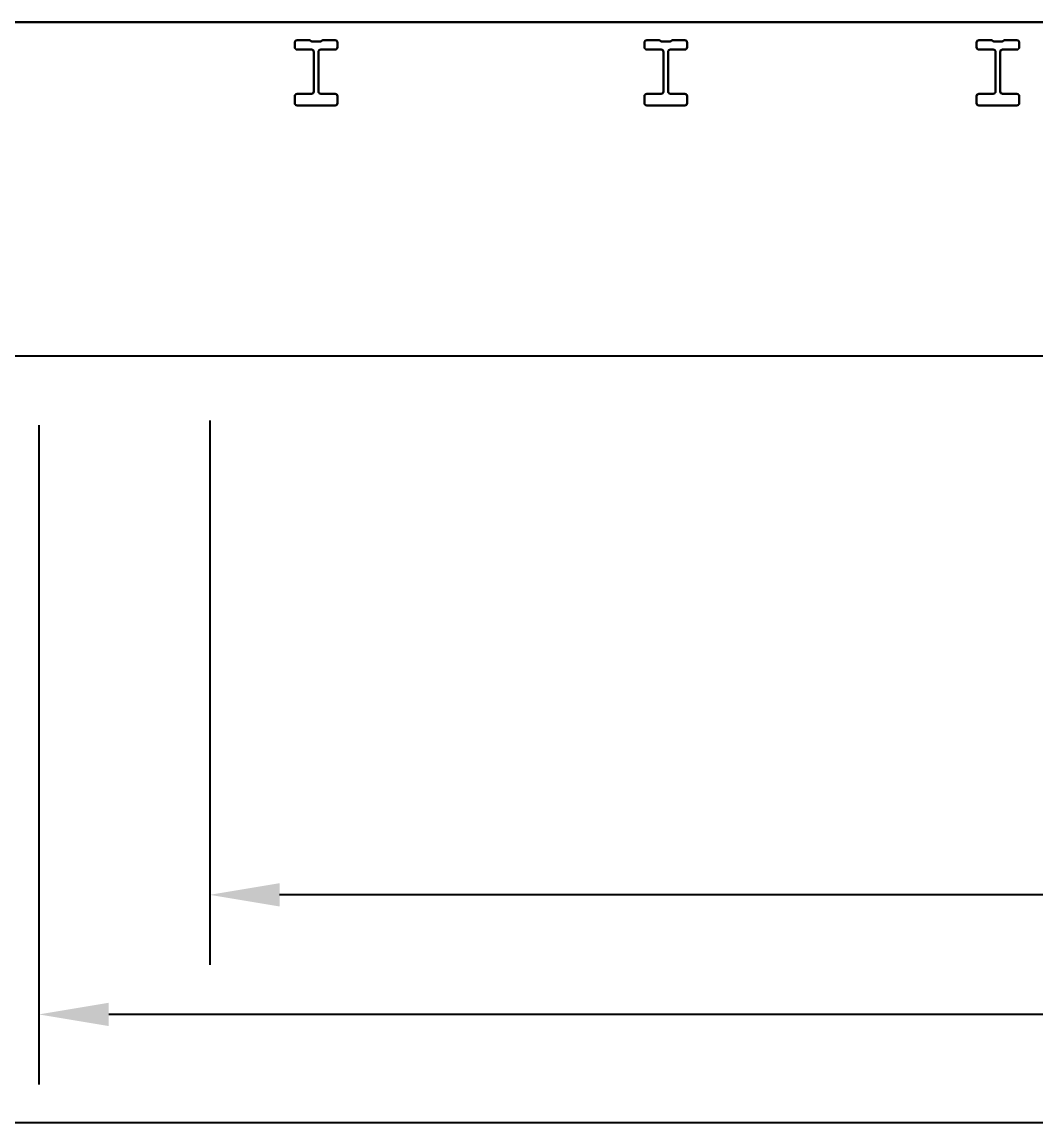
# Model space of a CAD drawing. Extents: x -2783 to 10777, y -3348 to 2247.
# Drawn here: x 6088 to 7393, y -1205 to 212 of the extents above; entities that cross this region are included whole.
import ezdxf

# ---------------------------------------------------------------- set-up
doc = ezdxf.new("R2010")
doc.units = 0
doc.header["$LTSCALE"] = 4
doc.header["$MEASUREMENT"] = 0
doc.layers.get('0').update_dxf_attribs({"linetype": 'CONTINUOUS'})
doc.layers.get('DEFPOINTS').update_dxf_attribs({"linetype": 'CONTINUOUS'})
doc.dimstyles.new('DEFAULT', dxfattribs={"dimtxt": 2.4, "dimasz": 3, "dimexe": 3, "dimexo": 3, "dimgap": 1, "dimtad": 1, "dimdec": 0, "dimzin": 0, "dimdsep": 46, "dimtxsty": 'Standard', "dimsah": 1, "dimcen": 1, "dimclrd": 1, "dimclre": 1, "dimclrt": 6, "dimadec": 0, "dimazin": 0, "dimtfac": 1, "dimtdec": 4, "dimtofl": 0, "dimtmove": 0, "dimatfit": 3, "dimfxl": 0, "dimtolj": 1, "dimtzin": 0, "dimarcsym": 0})

# ---------------------------------------------------------------- blocks, each defined once
blk = doc.blocks.new('*D9')
at = {"linetype": 'ByBlock'}
for p, q in [((6109.8, -306.7), (6109.8, -1154.9)), ((10621.8, -307.8), (10621.8, -1154.9)), ((10531.8, -1064.9), (6199.8, -1064.9))]:
    blk.add_line(p, q, dxfattribs=at)
for points in [[(6199.8, -1049.9), (6199.8, -1079.9), (6109.8, -1064.9)], [(10531.8, -1049.9), (10531.8, -1079.9), (10621.8, -1064.9)]]:
    blk.add_solid(points, dxfattribs=at)
at = {"layer": 'DEFPOINTS', "color": 0, "linetype": 'ByBlock'}
for p in [(6109.8, -216.7, -3670.7), (10621.8, -217.8, -3720.6), (6109.8, -1064.9)]:
    blk.add_point(p, dxfattribs=at)
at = {"linetype": 'ByBlock', "insert": (8365.8, -998.9), "char_height": 72, "attachment_point": 5}
blk.add_mtext('\\A1;4512', dxfattribs=at)
blk = doc.blocks.new('*D8')
at = {"linetype": 'ByBlock'}
for p, q in [((6329.8, -300.8), (6329.8, -1001)), ((10621.8, -307.8), (10621.8, -1001)), ((10531.8, -911), (6419.8, -911))]:
    blk.add_line(p, q, dxfattribs=at)
for points in [[(6419.8, -896), (6419.8, -926), (6329.8, -911)], [(10531.8, -896), (10531.8, -926), (10621.8, -911)]]:
    blk.add_solid(points, dxfattribs=at)
at = {"layer": 'DEFPOINTS', "color": 0, "linetype": 'ByBlock'}
for p in [(6329.8, -210.8, -3720.6), (10621.8, -217.8, -3720.6), (6329.8, -911)]:
    blk.add_point(p, dxfattribs=at)
at = {"linetype": 'ByBlock', "insert": (8475.8, -845), "char_height": 72, "attachment_point": 5}
blk.add_mtext('\\A1;4292', dxfattribs=at)

msp = doc.modelspace()

# ---------------------------------------------------------------- linework, layer by layer
for p, q in [((10711.8, 212.2, 6675), (-2518.2, 212.2, 6675)), ((4621.8, 212.2, 1212.5), (8621.8, 212.2, 1212.5)), ((4621.8, 212.2, 22.5), (8621.8, 212.2, 22.5)), ((6439.3, 179.7, 1212.5), (6439.3, 185.7, 1212.5)), ((6439.3, 179.7, 22.5), (6439.3, 185.7, 22.5)), ((6442.3, 188.7, 1212.5), (6458.3, 188.7, 1212.5)), ((6442.3, 188.7, 22.5), (6458.3, 188.7, 22.5)), ((6458.3, 188.7, 1212.5), (6461.3, 187.2, 1212.5)), ((6458.3, 188.7, 22.5), (6461.3, 187.2, 22.5)), ((6461.3, 187.2, 1212.5), (6472.3, 187.2, 1212.5)), ((6461.3, 187.2, 22.5), (6472.3, 187.2, 22.5)), ((6472.3, 187.2, 1212.5), (6475.3, 188.7, 1212.5)), ((6472.3, 187.2, 22.5), (6475.3, 188.7, 22.5)), ((6475.3, 188.7, 1212.5), (6491.3, 188.7, 1212.5)), ((6475.3, 188.7, 22.5), (6491.3, 188.7, 22.5)), ((6494.3, 185.7, 1212.5), (6494.3, 179.7, 1212.5)), ((6494.3, 185.7, 22.5), (6494.3, 179.7, 22.5)), ((6889.3, 179.7, 22.5), (6889.3, 185.7, 22.5)), ((6889.3, 185.7, 17.5), (6889.3, 185.7, 22.5)), ((6889.3, 179.7, 1212.5), (6889.3, 185.7, 1212.5)), ((6889.3, 185.7, 1207.5), (6889.3, 185.7, 1212.5)), ((6892.3, 188.7, 22.5), (6908.3, 188.7, 22.5)), ((6892.3, 188.7, 17.5), (6892.3, 188.7, 22.5)), ((6892.3, 188.7, 1212.5), (6908.3, 188.7, 1212.5)), ((6892.3, 188.7, 1207.5), (6892.3, 188.7, 1212.5)), ((6908.3, 188.7, 22.5), (6911.3, 187.2, 22.5)), ((6908.3, 188.7, 1212.5), (6911.3, 187.2, 1212.5)), ((6911.3, 187.2, 22.5), (6922.3, 187.2, 22.5)), ((6911.3, 187.2, 1212.5), (6922.3, 187.2, 1212.5)), ((6922.3, 187.2, 22.5), (6925.3, 188.7, 22.5)), ((6922.3, 187.2, 1212.5), (6925.3, 188.7, 1212.5)), ((6925.3, 188.7, 22.5), (6941.3, 188.7, 22.5)), ((6925.3, 188.7, 1212.5), (6941.3, 188.7, 1212.5)), ((6941.3, 188.7, 17.5), (6941.3, 188.7, 22.5)), ((6941.3, 188.7, 1207.5), (6941.3, 188.7, 1212.5)), ((6944.3, 185.7, 22.5), (6944.3, 179.7, 22.5)), ((6944.3, 185.7, 17.5), (6944.3, 185.7, 22.5)), ((6944.3, 185.7, 1212.5), (6944.3, 179.7, 1212.5)), ((6944.3, 185.7, 1207.5), (6944.3, 185.7, 1212.5)), ((7316.8, 179.7, 22.5), (7316.8, 185.7, 22.5)), ((7316.8, 185.7, 17.5), (7316.8, 185.7, 22.5)), ((7316.8, 179.7, 1212.5), (7316.8, 185.7, 1212.5)), ((7319.8, 188.7, 22.5), (7335.8, 188.7, 22.5)), ((7319.8, 188.7, 17.5), (7319.8, 188.7, 22.5)), ((7319.8, 188.7, 1212.5), (7335.8, 188.7, 1212.5)), ((7335.8, 188.7, 22.5), (7338.8, 187.2, 22.5)), ((7335.8, 188.7, 1212.5), (7338.8, 187.2, 1212.5)), ((7338.8, 187.2, 22.5), (7349.8, 187.2, 22.5)), ((7338.8, 187.2, 1212.5), (7349.8, 187.2, 1212.5)), ((7349.8, 187.2, 22.5), (7352.8, 188.7, 22.5)), ((7349.8, 187.2, 1212.5), (7352.8, 188.7, 1212.5)), ((7352.8, 188.7, 22.5), (7368.8, 188.7, 22.5)), ((7352.8, 188.7, 1212.5), (7368.8, 188.7, 1212.5)), ((7368.8, 188.7, 17.5), (7368.8, 188.7, 22.5)), ((7371.8, 185.7, 22.5), (7371.8, 179.7, 22.5)), ((7371.8, 185.7, 17.5), (7371.8, 185.7, 22.5)), ((7371.8, 185.7, 1212.5), (7371.8, 179.7, 1212.5)), ((6460.8, 176.7, 1212.5), (6442.3, 176.7, 1212.5)), ((6460.8, 176.7, 22.5), (6442.3, 176.7, 22.5)), ((6463.8, 122.8, 1212.5), (6463.8, 173.7, 1212.5)), ((6463.8, 122.8, 22.5), (6463.8, 173.7, 22.5)), ((6469.8, 173.7, 1212.5), (6469.8, 122.8, 1212.5)), ((6469.8, 173.7, 22.5), (6469.8, 122.8, 22.5)), ((6491.3, 176.7, 1212.5), (6472.8, 176.7, 1212.5)), ((6491.3, 176.7, 22.5), (6472.8, 176.7, 22.5)), ((6889.3, 179.7, 17.5), (6889.3, 179.7, 22.5)), ((6889.3, 179.7, 1207.5), (6889.3, 179.7, 1212.5)), ((6910.8, 176.7, 22.5), (6892.3, 176.7, 22.5)), ((6892.3, 176.7, 17.5), (6892.3, 176.7, 22.5)), ((6910.8, 176.7, 1212.5), (6892.3, 176.7, 1212.5)), ((6892.3, 176.7, 1207.5), (6892.3, 176.7, 1212.5)), ((6910.8, 176.7, 17.5), (6910.8, 176.7, 22.5)), ((6910.8, 176.7, 1207.5), (6910.8, 176.7, 1212.5)), ((6913.8, 122.8, 22.5), (6913.8, 173.7, 22.5)), ((6913.8, 173.7, 17.5), (6913.8, 173.7, 22.5)), ((6913.8, 122.8, 1212.5), (6913.8, 173.7, 1212.5)), ((6913.8, 173.7, 1207.5), (6913.8, 173.7, 1212.5)), ((6919.8, 173.7, 22.5), (6919.8, 122.8, 22.5)), ((6919.8, 173.7, 17.5), (6919.8, 173.7, 22.5)), ((6919.8, 173.7, 1212.5), (6919.8, 122.8, 1212.5)), ((6919.8, 173.7, 1207.5), (6919.8, 173.7, 1212.5)), ((6941.3, 176.7, 22.5), (6922.8, 176.7, 22.5)), ((6922.8, 176.7, 17.5), (6922.8, 176.7, 22.5)), ((6941.3, 176.7, 1212.5), (6922.8, 176.7, 1212.5)), ((6922.8, 176.7, 1207.5), (6922.8, 176.7, 1212.5)), ((6941.3, 176.7, 17.5), (6941.3, 176.7, 22.5)), ((6941.3, 176.7, 1207.5), (6941.3, 176.7, 1212.5)), ((6944.3, 179.7, 17.5), (6944.3, 179.7, 22.5)), ((6944.3, 179.7, 1207.5), (6944.3, 179.7, 1212.5)), ((7316.8, 179.7, 17.5), (7316.8, 179.7, 22.5)), ((7338.3, 176.7, 22.5), (7319.8, 176.7, 22.5)), ((7319.8, 176.7, 17.5), (7319.8, 176.7, 22.5)), ((7338.3, 176.7, 1212.5), (7319.8, 176.7, 1212.5)), ((7338.3, 176.7, 17.5), (7338.3, 176.7, 22.5)), ((7341.3, 122.8, 22.5), (7341.3, 173.7, 22.5)), ((7341.3, 173.7, 17.5), (7341.3, 173.7, 22.5)), ((7341.3, 122.8, 1212.5), (7341.3, 173.7, 1212.5)), ((7347.3, 173.7, 22.5), (7347.3, 122.8, 22.5)), ((7347.3, 173.7, 17.5), (7347.3, 173.7, 22.5)), ((7347.3, 173.7, 1212.5), (7347.3, 122.8, 1212.5)), ((7368.8, 176.7, 22.5), (7350.3, 176.7, 22.5)), ((7350.3, 176.7, 17.5), (7350.3, 176.7, 22.5)), ((7368.8, 176.7, 1212.5), (7350.3, 176.7, 1212.5)), ((7368.8, 176.7, 17.5), (7368.8, 176.7, 22.5)), ((7371.8, 179.7, 17.5), (7371.8, 179.7, 22.5)), ((6439.3, 107.8, 1212.5), (6439.3, 116.8, 1212.5)), ((6439.3, 107.8, 22.5), (6439.3, 116.8, 22.5)), ((6442.3, 119.8, 1212.5), (6460.8, 119.8, 1212.5)), ((6442.3, 119.8, 22.5), (6460.8, 119.8, 22.5)), ((6472.8, 119.8, 1212.5), (6491.3, 119.8, 1212.5)), ((6472.8, 119.8, 22.5), (6491.3, 119.8, 22.5)), ((6494.3, 116.8, 1212.5), (6494.3, 107.8, 1212.5)), ((6494.3, 116.8, 22.5), (6494.3, 107.8, 22.5)), ((6889.3, 107.8, 22.5), (6889.3, 116.8, 22.5)), ((6889.3, 116.8, 17.5), (6889.3, 116.8, 22.5)), ((6889.3, 107.8, 1212.5), (6889.3, 116.8, 1212.5)), ((6889.3, 116.8, 1207.5), (6889.3, 116.8, 1212.5)), ((6892.3, 119.8, 22.5), (6910.8, 119.8, 22.5)), ((6892.3, 119.8, 17.5), (6892.3, 119.8, 22.5)), ((6892.3, 119.8, 1212.5), (6910.8, 119.8, 1212.5)), ((6892.3, 119.8, 1207.5), (6892.3, 119.8, 1212.5)), ((6910.8, 119.8, 17.5), (6910.8, 119.8, 22.5)), ((6910.8, 119.8, 1207.5), (6910.8, 119.8, 1212.5)), ((6913.8, 122.8, 17.5), (6913.8, 122.8, 22.5)), ((6913.8, 122.8, 1207.5), (6913.8, 122.8, 1212.5)), ((6919.8, 122.8, 17.5), (6919.8, 122.8, 22.5)), ((6919.8, 122.8, 1207.5), (6919.8, 122.8, 1212.5)), ((6922.8, 119.8, 22.5), (6941.3, 119.8, 22.5)), ((6922.8, 119.8, 17.5), (6922.8, 119.8, 22.5)), ((6922.8, 119.8, 1212.5), (6941.3, 119.8, 1212.5)), ((6922.8, 119.8, 1207.5), (6922.8, 119.8, 1212.5)), ((6941.3, 119.8, 17.5), (6941.3, 119.8, 22.5)), ((6941.3, 119.8, 1207.5), (6941.3, 119.8, 1212.5)), ((6944.3, 116.8, 22.5), (6944.3, 107.8, 22.5)), ((6944.3, 116.8, 17.5), (6944.3, 116.8, 22.5)), ((6944.3, 116.8, 1212.5), (6944.3, 107.8, 1212.5)), ((6944.3, 116.8, 1207.5), (6944.3, 116.8, 1212.5)), ((7316.8, 107.8, 22.5), (7316.8, 116.8, 22.5)), ((7316.8, 116.8, 17.5), (7316.8, 116.8, 22.5)), ((7316.8, 107.8, 1212.5), (7316.8, 116.8, 1212.5)), ((7319.8, 119.8, 22.5), (7338.3, 119.8, 22.5)), ((7319.8, 119.8, 17.5), (7319.8, 119.8, 22.5)), ((7319.8, 119.8, 1212.5), (7338.3, 119.8, 1212.5)), ((7338.3, 119.8, 17.5), (7338.3, 119.8, 22.5)), ((7341.3, 122.8, 17.5), (7341.3, 122.8, 22.5)), ((7347.3, 122.8, 17.5), (7347.3, 122.8, 22.5)), ((7350.3, 119.8, 22.5), (7368.8, 119.8, 22.5)), ((7350.3, 119.8, 17.5), (7350.3, 119.8, 22.5)), ((7350.3, 119.8, 1212.5), (7368.8, 119.8, 1212.5)), ((7368.8, 119.8, 17.5), (7368.8, 119.8, 22.5)), ((7371.8, 116.8, 22.5), (7371.8, 107.8, 22.5)), ((7371.8, 116.8, 17.5), (7371.8, 116.8, 22.5)), ((7371.8, 116.8, 1212.5), (7371.8, 107.8, 1212.5)), ((6466.8, 104.7, 1212.5), (6442.2, 104.8, 1212.5)), ((6466.8, 104.7, 22.5), (6442.2, 104.8, 22.5)), ((6491.3, 104.8, 1212.5), (6466.8, 104.7, 1212.5)), ((6491.3, 104.8, 22.5), (6466.8, 104.7, 22.5)), ((6889.3, 107.8, 17.5), (6889.3, 107.8, 22.5)), ((6889.3, 107.8, 1207.5), (6889.3, 107.8, 1212.5)), ((6916.8, 104.7, 22.5), (6892.2, 104.8, 22.5)), ((6892.2, 104.8, 17.5), (6892.2, 104.8, 22.5)), ((6916.8, 104.7, 1212.5), (6892.2, 104.8, 1212.5)), ((6892.2, 104.8, 1207.5), (6892.2, 104.8, 1212.5)), ((6941.3, 104.8, 22.5), (6916.8, 104.7, 22.5)), ((6941.3, 104.8, 1212.5), (6916.8, 104.7, 1212.5)), ((6941.3, 104.8, 17.5), (6941.3, 104.8, 22.5)), ((6941.3, 104.8, 1207.5), (6941.3, 104.8, 1212.5)), ((6944.3, 107.8, 17.5), (6944.3, 107.8, 22.5)), ((6944.3, 107.8, 1207.5), (6944.3, 107.8, 1212.5)), ((7316.8, 107.8, 17.5), (7316.8, 107.8, 22.5)), ((7344.3, 104.7, 22.5), (7319.7, 104.8, 22.5)), ((7319.7, 104.8, 17.5), (7319.7, 104.8, 22.5)), ((7344.3, 104.7, 1212.5), (7319.7, 104.8, 1212.5)), ((7368.8, 104.8, 22.5), (7344.3, 104.7, 22.5)), ((7368.8, 104.8, 1212.5), (7344.3, 104.7, 1212.5)), ((8621.8, -217.8, 1212.5), (4621.8, -217.8, 1212.5)), ((8621.8, -217.8, 22.5), (4621.8, -217.8, 22.5))]:
    msp.add_line(p, q)
at = {"extrusion": (0, 1, -6.12303e-17)}
for p, q in [((4621.8, 212.2, 1207.5), (8621.8, 212.2, 1207.5)), ((4621.8, 212.2, 1212.5), (8621.8, 212.2, 1212.5)), ((4621.8, 212.2, 17.5), (8621.8, 212.2, 17.5)), ((4621.8, 212.2, 22.5), (8621.8, 212.2, 22.5)), ((6910.8, 176.7, 22.5), (6892.3, 176.7, 22.5)), ((6892.3, 176.7, 17.5), (6892.3, 176.7, 22.5)), ((6892.3, 176.7, 17.5), (6910.8, 176.7, 17.5)), ((6910.8, 176.7, 1212.5), (6892.3, 176.7, 1212.5)), ((6892.3, 176.7, 1207.5), (6892.3, 176.7, 1212.5)), ((6892.3, 176.7, 1207.5), (6910.8, 176.7, 1207.5)), ((6910.8, 176.7, 17.5), (6910.8, 176.7, 22.5)), ((6910.8, 176.7, 1207.5), (6910.8, 176.7, 1212.5)), ((6941.3, 176.7, 22.5), (6922.8, 176.7, 22.5)), ((6922.8, 176.7, 17.5), (6922.8, 176.7, 22.5)), ((6922.8, 176.7, 17.5), (6941.3, 176.7, 17.5)), ((6941.3, 176.7, 1212.5), (6922.8, 176.7, 1212.5)), ((6922.8, 176.7, 1207.5), (6922.8, 176.7, 1212.5)), ((6922.8, 176.7, 1207.5), (6941.3, 176.7, 1207.5)), ((6941.3, 176.7, 17.5), (6941.3, 176.7, 22.5)), ((6941.3, 176.7, 1207.5), (6941.3, 176.7, 1212.5)), ((7338.3, 176.7, 22.5), (7319.8, 176.7, 22.5)), ((7319.8, 176.7, 17.5), (7319.8, 176.7, 22.5)), ((7319.8, 176.7, 17.5), (7338.3, 176.7, 17.5)), ((7338.3, 176.7, 17.5), (7338.3, 176.7, 22.5)), ((7368.8, 176.7, 22.5), (7350.3, 176.7, 22.5)), ((7350.3, 176.7, 17.5), (7350.3, 176.7, 22.5)), ((7350.3, 176.7, 17.5), (7368.8, 176.7, 17.5)), ((7368.8, 176.7, 17.5), (7368.8, 176.7, 22.5))]:
    msp.add_line(p, q, dxfattribs=at)
at = {"extrusion": (0, -6.12303e-17, -1)}
for p, q in [((4621.8, 212.2, 1207.5), (8621.8, 212.2, 1207.5)), ((4621.8, 212.2, 17.5), (8621.8, 212.2, 17.5)), ((6439.3, 185.7, 1207.5), (6439.3, 179.7, 1207.5)), ((6439.3, 185.7, 17.5), (6439.3, 179.7, 17.5)), ((6458.3, 188.7, 1207.5), (6442.3, 188.7, 1207.5)), ((6458.3, 188.7, 17.5), (6442.3, 188.7, 17.5)), ((6461.3, 187.2, 1207.5), (6458.3, 188.7, 1207.5)), ((6461.3, 187.2, 17.5), (6458.3, 188.7, 17.5)), ((6472.3, 187.2, 1207.5), (6461.3, 187.2, 1207.5)), ((6472.3, 187.2, 17.5), (6461.3, 187.2, 17.5)), ((6475.3, 188.7, 1207.5), (6472.3, 187.2, 1207.5)), ((6475.3, 188.7, 17.5), (6472.3, 187.2, 17.5)), ((6491.3, 188.7, 1207.5), (6475.3, 188.7, 1207.5)), ((6491.3, 188.7, 17.5), (6475.3, 188.7, 17.5)), ((6494.3, 179.7, 1207.5), (6494.3, 185.7, 1207.5)), ((6494.3, 179.7, 17.5), (6494.3, 185.7, 17.5)), ((6889.3, 185.7, 17.5), (6889.3, 179.7, 17.5)), ((6889.3, 185.7, 1207.5), (6889.3, 179.7, 1207.5)), ((6908.3, 188.7, 17.5), (6892.3, 188.7, 17.5)), ((6908.3, 188.7, 1207.5), (6892.3, 188.7, 1207.5)), ((6911.3, 187.2, 17.5), (6908.3, 188.7, 17.5)), ((6911.3, 187.2, 1207.5), (6908.3, 188.7, 1207.5)), ((6922.3, 187.2, 17.5), (6911.3, 187.2, 17.5)), ((6922.3, 187.2, 1207.5), (6911.3, 187.2, 1207.5)), ((6925.3, 188.7, 17.5), (6922.3, 187.2, 17.5)), ((6925.3, 188.7, 1207.5), (6922.3, 187.2, 1207.5)), ((6941.3, 188.7, 17.5), (6925.3, 188.7, 17.5)), ((6941.3, 188.7, 1207.5), (6925.3, 188.7, 1207.5)), ((6944.3, 179.7, 17.5), (6944.3, 185.7, 17.5)), ((6944.3, 179.7, 1207.5), (6944.3, 185.7, 1207.5)), ((7316.8, 185.7, 17.5), (7316.8, 179.7, 17.5)), ((7316.8, 185.7, 1207.5), (7316.8, 179.7, 1207.5)), ((7335.8, 188.7, 17.5), (7319.8, 188.7, 17.5)), ((7335.8, 188.7, 1207.5), (7319.8, 188.7, 1207.5)), ((7338.8, 187.2, 17.5), (7335.8, 188.7, 17.5)), ((7338.8, 187.2, 1207.5), (7335.8, 188.7, 1207.5)), ((7349.8, 187.2, 17.5), (7338.8, 187.2, 17.5)), ((7349.8, 187.2, 1207.5), (7338.8, 187.2, 1207.5)), ((7352.8, 188.7, 17.5), (7349.8, 187.2, 17.5)), ((7352.8, 188.7, 1207.5), (7349.8, 187.2, 1207.5)), ((7368.8, 188.7, 17.5), (7352.8, 188.7, 17.5)), ((7368.8, 188.7, 1207.5), (7352.8, 188.7, 1207.5)), ((7371.8, 179.7, 17.5), (7371.8, 185.7, 17.5)), ((7371.8, 179.7, 1207.5), (7371.8, 185.7, 1207.5)), ((6442.3, 176.7, 1207.5), (6460.8, 176.7, 1207.5)), ((6442.3, 176.7, 17.5), (6460.8, 176.7, 17.5)), ((6463.8, 173.7, 1207.5), (6463.8, 122.8, 1207.5)), ((6463.8, 173.7, 17.5), (6463.8, 122.8, 17.5)), ((6469.8, 122.8, 1207.5), (6469.8, 173.7, 1207.5)), ((6469.8, 122.8, 17.5), (6469.8, 173.7, 17.5)), ((6472.8, 176.7, 1207.5), (6491.3, 176.7, 1207.5)), ((6472.8, 176.7, 17.5), (6491.3, 176.7, 17.5)), ((6892.3, 176.7, 17.5), (6910.8, 176.7, 17.5)), ((6892.3, 176.7, 1207.5), (6910.8, 176.7, 1207.5)), ((6913.8, 173.7, 17.5), (6913.8, 122.8, 17.5)), ((6913.8, 173.7, 1207.5), (6913.8, 122.8, 1207.5)), ((6919.8, 122.8, 17.5), (6919.8, 173.7, 17.5)), ((6919.8, 122.8, 1207.5), (6919.8, 173.7, 1207.5)), ((6922.8, 176.7, 17.5), (6941.3, 176.7, 17.5)), ((6922.8, 176.7, 1207.5), (6941.3, 176.7, 1207.5)), ((7319.8, 176.7, 17.5), (7338.3, 176.7, 17.5)), ((7319.8, 176.7, 1207.5), (7338.3, 176.7, 1207.5)), ((7341.3, 173.7, 17.5), (7341.3, 122.8, 17.5)), ((7341.3, 173.7, 1207.5), (7341.3, 122.8, 1207.5)), ((7347.3, 122.8, 17.5), (7347.3, 173.7, 17.5)), ((7347.3, 122.8, 1207.5), (7347.3, 173.7, 1207.5)), ((7350.3, 176.7, 17.5), (7368.8, 176.7, 17.5)), ((7350.3, 176.7, 1207.5), (7368.8, 176.7, 1207.5)), ((6439.3, 116.8, 1207.5), (6439.3, 107.8, 1207.5)), ((6439.3, 116.8, 17.5), (6439.3, 107.8, 17.5)), ((6460.8, 119.8, 1207.5), (6442.3, 119.8, 1207.5)), ((6460.8, 119.8, 17.5), (6442.3, 119.8, 17.5)), ((6491.3, 119.8, 1207.5), (6472.8, 119.8, 1207.5)), ((6491.3, 119.8, 17.5), (6472.8, 119.8, 17.5)), ((6494.3, 107.8, 1207.5), (6494.3, 116.8, 1207.5)), ((6494.3, 107.8, 17.5), (6494.3, 116.8, 17.5)), ((6889.3, 116.8, 17.5), (6889.3, 107.8, 17.5)), ((6889.3, 116.8, 1207.5), (6889.3, 107.8, 1207.5)), ((6910.8, 119.8, 17.5), (6892.3, 119.8, 17.5)), ((6910.8, 119.8, 1207.5), (6892.3, 119.8, 1207.5)), ((6941.3, 119.8, 17.5), (6922.8, 119.8, 17.5)), ((6941.3, 119.8, 1207.5), (6922.8, 119.8, 1207.5)), ((6944.3, 107.8, 17.5), (6944.3, 116.8, 17.5)), ((6944.3, 107.8, 1207.5), (6944.3, 116.8, 1207.5)), ((7316.8, 116.8, 17.5), (7316.8, 107.8, 17.5)), ((7316.8, 116.8, 1207.5), (7316.8, 107.8, 1207.5)), ((7338.3, 119.8, 17.5), (7319.8, 119.8, 17.5)), ((7338.3, 119.8, 1207.5), (7319.8, 119.8, 1207.5)), ((7368.8, 119.8, 17.5), (7350.3, 119.8, 17.5)), ((7368.8, 119.8, 1207.5), (7350.3, 119.8, 1207.5)), ((7371.8, 107.8, 17.5), (7371.8, 116.8, 17.5)), ((7371.8, 107.8, 1207.5), (7371.8, 116.8, 1207.5)), ((6442.2, 104.8, 1207.5), (6466.8, 104.7, 1207.5)), ((6442.2, 104.8, 17.5), (6466.8, 104.7, 17.5)), ((6466.8, 104.7, 1207.5), (6491.3, 104.8, 1207.5)), ((6466.8, 104.7, 17.5), (6491.3, 104.8, 17.5)), ((6892.2, 104.8, 17.5), (6916.8, 104.7, 17.5)), ((6892.2, 104.8, 1207.5), (6916.8, 104.7, 1207.5)), ((6916.8, 104.7, 17.5), (6941.3, 104.8, 17.5)), ((6916.8, 104.7, 1207.5), (6941.3, 104.8, 1207.5)), ((7319.7, 104.8, 17.5), (7344.3, 104.7, 17.5)), ((7319.7, 104.8, 1207.5), (7344.3, 104.7, 1207.5)), ((7344.3, 104.7, 17.5), (7368.8, 104.8, 17.5)), ((7344.3, 104.7, 1207.5), (7368.8, 104.8, 1207.5)), ((8621.8, -217.8, 1207.5), (4621.8, -217.8, 1207.5)), ((8621.8, -217.8, 17.5), (4621.8, -217.8, 17.5))]:
    msp.add_line(p, q, dxfattribs=at)
at = {"extrusion": (1, 0, 0)}
for p, q in [((6889.3, 179.7, 22.5), (6889.3, 185.7, 22.5)), ((6889.3, 185.7, 17.5), (6889.3, 185.7, 22.5)), ((6889.3, 185.7, 17.5), (6889.3, 179.7, 17.5)), ((6889.3, 179.7, 1212.5), (6889.3, 185.7, 1212.5)), ((6889.3, 185.7, 1207.5), (6889.3, 185.7, 1212.5)), ((6889.3, 185.7, 1207.5), (6889.3, 179.7, 1207.5)), ((7316.8, 179.7, 22.5), (7316.8, 185.7, 22.5)), ((7316.8, 185.7, 17.5), (7316.8, 185.7, 22.5)), ((7316.8, 185.7, 17.5), (7316.8, 179.7, 17.5)), ((6889.3, 179.7, 17.5), (6889.3, 179.7, 22.5)), ((6889.3, 179.7, 1207.5), (6889.3, 179.7, 1212.5)), ((6913.8, 122.8, 22.5), (6913.8, 173.7, 22.5)), ((6913.8, 173.7, 17.5), (6913.8, 173.7, 22.5)), ((6913.8, 173.7, 17.5), (6913.8, 122.8, 17.5)), ((6913.8, 122.8, 1212.5), (6913.8, 173.7, 1212.5)), ((6913.8, 173.7, 1207.5), (6913.8, 173.7, 1212.5)), ((6913.8, 173.7, 1207.5), (6913.8, 122.8, 1207.5)), ((7316.8, 179.7, 17.5), (7316.8, 179.7, 22.5)), ((7341.3, 122.8, 22.5), (7341.3, 173.7, 22.5)), ((7341.3, 173.7, 17.5), (7341.3, 173.7, 22.5)), ((7341.3, 173.7, 17.5), (7341.3, 122.8, 17.5)), ((6889.3, 107.8, 22.5), (6889.3, 116.8, 22.5)), ((6889.3, 116.8, 17.5), (6889.3, 116.8, 22.5)), ((6889.3, 116.8, 17.5), (6889.3, 107.8, 17.5)), ((6889.3, 107.8, 1212.5), (6889.3, 116.8, 1212.5)), ((6889.3, 116.8, 1207.5), (6889.3, 116.8, 1212.5)), ((6889.3, 116.8, 1207.5), (6889.3, 107.8, 1207.5)), ((6913.8, 122.8, 17.5), (6913.8, 122.8, 22.5)), ((6913.8, 122.8, 1207.5), (6913.8, 122.8, 1212.5)), ((7316.8, 107.8, 22.5), (7316.8, 116.8, 22.5)), ((7316.8, 116.8, 17.5), (7316.8, 116.8, 22.5)), ((7316.8, 116.8, 17.5), (7316.8, 107.8, 17.5)), ((7341.3, 122.8, 17.5), (7341.3, 122.8, 22.5)), ((6889.3, 107.8, 17.5), (6889.3, 107.8, 22.5)), ((6889.3, 107.8, 1207.5), (6889.3, 107.8, 1212.5)), ((7316.8, 107.8, 17.5), (7316.8, 107.8, 22.5))]:
    msp.add_line(p, q, dxfattribs=at)
at = {"extrusion": (0, -1, 6.12303e-17)}
for p, q in [((6892.3, 188.7, 22.5), (6908.3, 188.7, 22.5)), ((6892.3, 188.7, 17.5), (6892.3, 188.7, 22.5)), ((6908.3, 188.7, 17.5), (6892.3, 188.7, 17.5)), ((6892.3, 188.7, 1212.5), (6908.3, 188.7, 1212.5)), ((6892.3, 188.7, 1207.5), (6892.3, 188.7, 1212.5)), ((6908.3, 188.7, 1207.5), (6892.3, 188.7, 1207.5)), ((6908.3, 188.7, 17.5), (6908.3, 188.7, 22.5)), ((6908.3, 188.7, 1207.5), (6908.3, 188.7, 1212.5)), ((6911.3, 187.2, 22.5), (6922.3, 187.2, 22.5)), ((6911.3, 187.2, 17.5), (6911.3, 187.2, 22.5)), ((6922.3, 187.2, 17.5), (6911.3, 187.2, 17.5)), ((6911.3, 187.2, 1212.5), (6922.3, 187.2, 1212.5)), ((6911.3, 187.2, 1207.5), (6911.3, 187.2, 1212.5)), ((6922.3, 187.2, 1207.5), (6911.3, 187.2, 1207.5)), ((6922.3, 187.2, 17.5), (6922.3, 187.2, 22.5)), ((6922.3, 187.2, 1207.5), (6922.3, 187.2, 1212.5)), ((6925.3, 188.7, 22.5), (6941.3, 188.7, 22.5)), ((6925.3, 188.7, 17.5), (6925.3, 188.7, 22.5)), ((6941.3, 188.7, 17.5), (6925.3, 188.7, 17.5)), ((6925.3, 188.7, 1212.5), (6941.3, 188.7, 1212.5)), ((6925.3, 188.7, 1207.5), (6925.3, 188.7, 1212.5)), ((6941.3, 188.7, 1207.5), (6925.3, 188.7, 1207.5)), ((6941.3, 188.7, 17.5), (6941.3, 188.7, 22.5)), ((6941.3, 188.7, 1207.5), (6941.3, 188.7, 1212.5)), ((7319.8, 188.7, 22.5), (7335.8, 188.7, 22.5)), ((7319.8, 188.7, 17.5), (7319.8, 188.7, 22.5)), ((7335.8, 188.7, 17.5), (7319.8, 188.7, 17.5)), ((7335.8, 188.7, 17.5), (7335.8, 188.7, 22.5)), ((7338.8, 187.2, 22.5), (7349.8, 187.2, 22.5)), ((7338.8, 187.2, 17.5), (7338.8, 187.2, 22.5)), ((7349.8, 187.2, 17.5), (7338.8, 187.2, 17.5)), ((7349.8, 187.2, 17.5), (7349.8, 187.2, 22.5)), ((7352.8, 188.7, 22.5), (7368.8, 188.7, 22.5)), ((7352.8, 188.7, 17.5), (7352.8, 188.7, 22.5)), ((7368.8, 188.7, 17.5), (7352.8, 188.7, 17.5)), ((7368.8, 188.7, 17.5), (7368.8, 188.7, 22.5)), ((6892.3, 119.8, 22.5), (6910.8, 119.8, 22.5)), ((6892.3, 119.8, 17.5), (6892.3, 119.8, 22.5)), ((6910.8, 119.8, 17.5), (6892.3, 119.8, 17.5)), ((6892.3, 119.8, 1212.5), (6910.8, 119.8, 1212.5)), ((6892.3, 119.8, 1207.5), (6892.3, 119.8, 1212.5)), ((6910.8, 119.8, 1207.5), (6892.3, 119.8, 1207.5)), ((6910.8, 119.8, 17.5), (6910.8, 119.8, 22.5)), ((6910.8, 119.8, 1207.5), (6910.8, 119.8, 1212.5)), ((6922.8, 119.8, 22.5), (6941.3, 119.8, 22.5)), ((6922.8, 119.8, 17.5), (6922.8, 119.8, 22.5)), ((6941.3, 119.8, 17.5), (6922.8, 119.8, 17.5)), ((6922.8, 119.8, 1212.5), (6941.3, 119.8, 1212.5)), ((6922.8, 119.8, 1207.5), (6922.8, 119.8, 1212.5)), ((6941.3, 119.8, 1207.5), (6922.8, 119.8, 1207.5)), ((6941.3, 119.8, 17.5), (6941.3, 119.8, 22.5)), ((6941.3, 119.8, 1207.5), (6941.3, 119.8, 1212.5)), ((7319.8, 119.8, 22.5), (7338.3, 119.8, 22.5)), ((7319.8, 119.8, 17.5), (7319.8, 119.8, 22.5)), ((7338.3, 119.8, 17.5), (7319.8, 119.8, 17.5)), ((7338.3, 119.8, 17.5), (7338.3, 119.8, 22.5)), ((7350.3, 119.8, 22.5), (7368.8, 119.8, 22.5)), ((7350.3, 119.8, 17.5), (7350.3, 119.8, 22.5)), ((7368.8, 119.8, 17.5), (7350.3, 119.8, 17.5)), ((7368.8, 119.8, 17.5), (7368.8, 119.8, 22.5)), ((8621.8, -217.8, 1207.5), (4621.8, -217.8, 1207.5)), ((8621.8, -217.8, 1212.5), (4621.8, -217.8, 1212.5)), ((8621.8, -217.8, 17.5), (4621.8, -217.8, 17.5)), ((8621.8, -217.8, 22.5), (4621.8, -217.8, 22.5))]:
    msp.add_line(p, q, dxfattribs=at)
at = {"extrusion": (-0.447214, -0.894427, 5.47661e-17)}
for p, q in [((6908.3, 188.7, 22.5), (6911.3, 187.2, 22.5)), ((6908.3, 188.7, 17.5), (6908.3, 188.7, 22.5)), ((6911.3, 187.2, 17.5), (6908.3, 188.7, 17.5)), ((6908.3, 188.7, 1212.5), (6911.3, 187.2, 1212.5)), ((6908.3, 188.7, 1207.5), (6908.3, 188.7, 1212.5)), ((6911.3, 187.2, 1207.5), (6908.3, 188.7, 1207.5)), ((6911.3, 187.2, 17.5), (6911.3, 187.2, 22.5)), ((6911.3, 187.2, 1207.5), (6911.3, 187.2, 1212.5)), ((7335.8, 188.7, 22.5), (7338.8, 187.2, 22.5)), ((7335.8, 188.7, 17.5), (7335.8, 188.7, 22.5)), ((7338.8, 187.2, 17.5), (7335.8, 188.7, 17.5)), ((7338.8, 187.2, 17.5), (7338.8, 187.2, 22.5))]:
    msp.add_line(p, q, dxfattribs=at)
at = {"extrusion": (0.447214, -0.894427, 5.47661e-17)}
for p, q in [((6922.3, 187.2, 22.5), (6925.3, 188.7, 22.5)), ((6925.3, 188.7, 17.5), (6922.3, 187.2, 17.5)), ((6922.3, 187.2, 1212.5), (6925.3, 188.7, 1212.5)), ((6925.3, 188.7, 1207.5), (6922.3, 187.2, 1207.5)), ((6922.3, 187.2, 17.5), (6922.3, 187.2, 22.5)), ((6922.3, 187.2, 1207.5), (6922.3, 187.2, 1212.5)), ((6925.3, 188.7, 17.5), (6925.3, 188.7, 22.5)), ((6925.3, 188.7, 1207.5), (6925.3, 188.7, 1212.5)), ((7349.8, 187.2, 22.5), (7352.8, 188.7, 22.5)), ((7352.8, 188.7, 17.5), (7349.8, 187.2, 17.5)), ((7349.8, 187.2, 17.5), (7349.8, 187.2, 22.5)), ((7352.8, 188.7, 17.5), (7352.8, 188.7, 22.5))]:
    msp.add_line(p, q, dxfattribs=at)
at = {"extrusion": (-1, 0, 0)}
for p, q in [((6944.3, 185.7, 22.5), (6944.3, 179.7, 22.5)), ((6944.3, 185.7, 17.5), (6944.3, 185.7, 22.5)), ((6944.3, 179.7, 17.5), (6944.3, 185.7, 17.5)), ((6944.3, 185.7, 1212.5), (6944.3, 179.7, 1212.5)), ((6944.3, 185.7, 1207.5), (6944.3, 185.7, 1212.5)), ((6944.3, 179.7, 1207.5), (6944.3, 185.7, 1207.5)), ((7371.8, 185.7, 22.5), (7371.8, 179.7, 22.5)), ((7371.8, 185.7, 17.5), (7371.8, 185.7, 22.5)), ((7371.8, 179.7, 17.5), (7371.8, 185.7, 17.5)), ((6919.8, 173.7, 22.5), (6919.8, 122.8, 22.5)), ((6919.8, 173.7, 17.5), (6919.8, 173.7, 22.5)), ((6919.8, 122.8, 17.5), (6919.8, 173.7, 17.5)), ((6919.8, 173.7, 1212.5), (6919.8, 122.8, 1212.5)), ((6919.8, 173.7, 1207.5), (6919.8, 173.7, 1212.5)), ((6919.8, 122.8, 1207.5), (6919.8, 173.7, 1207.5)), ((6944.3, 179.7, 17.5), (6944.3, 179.7, 22.5)), ((6944.3, 179.7, 1207.5), (6944.3, 179.7, 1212.5)), ((7347.3, 173.7, 22.5), (7347.3, 122.8, 22.5)), ((7347.3, 173.7, 17.5), (7347.3, 173.7, 22.5)), ((7347.3, 122.8, 17.5), (7347.3, 173.7, 17.5)), ((7371.8, 179.7, 17.5), (7371.8, 179.7, 22.5)), ((6919.8, 122.8, 17.5), (6919.8, 122.8, 22.5)), ((6919.8, 122.8, 1207.5), (6919.8, 122.8, 1212.5)), ((6944.3, 116.8, 22.5), (6944.3, 107.8, 22.5)), ((6944.3, 116.8, 17.5), (6944.3, 116.8, 22.5)), ((6944.3, 107.8, 17.5), (6944.3, 116.8, 17.5)), ((6944.3, 116.8, 1212.5), (6944.3, 107.8, 1212.5)), ((6944.3, 116.8, 1207.5), (6944.3, 116.8, 1212.5)), ((6944.3, 107.8, 1207.5), (6944.3, 116.8, 1207.5)), ((7347.3, 122.8, 17.5), (7347.3, 122.8, 22.5)), ((7371.8, 116.8, 22.5), (7371.8, 107.8, 22.5)), ((7371.8, 116.8, 17.5), (7371.8, 116.8, 22.5)), ((7371.8, 107.8, 17.5), (7371.8, 116.8, 17.5)), ((6944.3, 107.8, 17.5), (6944.3, 107.8, 22.5)), ((6944.3, 107.8, 1207.5), (6944.3, 107.8, 1212.5)), ((7371.8, 107.8, 17.5), (7371.8, 107.8, 22.5))]:
    msp.add_line(p, q, dxfattribs=at)
at = {"extrusion": (0.001749, 0.999998, -6.12302e-17)}
for p, q in [((6916.8, 104.7, 22.5), (6892.2, 104.8, 22.5)), ((6892.2, 104.8, 17.5), (6892.2, 104.8, 22.5)), ((6892.2, 104.8, 17.5), (6916.8, 104.7, 17.5)), ((6916.8, 104.7, 1212.5), (6892.2, 104.8, 1212.5)), ((6892.2, 104.8, 1207.5), (6892.2, 104.8, 1212.5)), ((6892.2, 104.8, 1207.5), (6916.8, 104.7, 1207.5)), ((6916.8, 104.7, 17.5), (6916.8, 104.7, 22.5)), ((6916.8, 104.7, 1207.5), (6916.8, 104.7, 1212.5)), ((7344.3, 104.7, 22.5), (7319.7, 104.8, 22.5)), ((7319.7, 104.8, 17.5), (7319.7, 104.8, 22.5)), ((7319.7, 104.8, 17.5), (7344.3, 104.7, 17.5)), ((7344.3, 104.7, 17.5), (7344.3, 104.7, 22.5))]:
    msp.add_line(p, q, dxfattribs=at)
at = {"extrusion": (-0.001749, 0.999998, -6.12302e-17)}
for p, q in [((6941.3, 104.8, 22.5), (6916.8, 104.7, 22.5)), ((6916.8, 104.7, 17.5), (6941.3, 104.8, 17.5)), ((6941.3, 104.8, 1212.5), (6916.8, 104.7, 1212.5)), ((6916.8, 104.7, 1207.5), (6941.3, 104.8, 1207.5)), ((6916.8, 104.7, 17.5), (6916.8, 104.7, 22.5)), ((6916.8, 104.7, 1207.5), (6916.8, 104.7, 1212.5)), ((6941.3, 104.8, 17.5), (6941.3, 104.8, 22.5)), ((6941.3, 104.8, 1207.5), (6941.3, 104.8, 1212.5)), ((7368.8, 104.8, 22.5), (7344.3, 104.7, 22.5)), ((7344.3, 104.7, 17.5), (7368.8, 104.8, 17.5)), ((7344.3, 104.7, 17.5), (7344.3, 104.7, 22.5)), ((7368.8, 104.8, 17.5), (7368.8, 104.8, 22.5))]:
    msp.add_line(p, q, dxfattribs=at)
at = {"linetype": 'ByBlock'}
msp.add_line((10531.8, -1204.6, 4933.1), (5114.8, -1204.6, 4933.1), dxfattribs=at)
at = {"extrusion": (0, -6.12303e-17, -1)}
for centre, start, end in [((-6442.3, 185.7, -1207.5), 0, 90), ((-6442.3, 185.7, -17.5), 0, 90), ((-6491.3, 185.7, -1207.5), 90, 180), ((-6491.3, 185.7, -17.5), 90, 180), ((-6892.3, 185.7, -17.5), 0, 90), ((-6892.3, 185.7, -22.5), 0, 90), ((-6892.3, 185.7, -1207.5), 0, 90), ((-6892.3, 185.7, -1212.5), 0, 90), ((-6941.3, 185.7, -17.5), 90, 180), ((-6941.3, 185.7, -22.5), 90, 180), ((-6941.3, 185.7, -1207.5), 90, 180), ((-6941.3, 185.7, -1212.5), 90, 180), ((-7319.8, 185.7, -17.5), 0, 90), ((-7319.8, 185.7, -22.5), 0, 90), ((-7319.8, 185.7, -1207.5), 0, 90), ((-7368.8, 185.7, -17.5), 90, 180), ((-7368.8, 185.7, -22.5), 90, 180), ((-7368.8, 185.7, -1207.5), 90, 180), ((-6442.3, 179.7, -1207.5), 270, 0), ((-6442.3, 179.7, -17.5), 270, 0), ((-6460.8, 173.7, -1207.5), 90, 180), ((-6460.8, 173.7, -17.5), 90, 180), ((-6472.8, 173.7, -1207.5), 0, 90), ((-6472.8, 173.7, -17.5), 0, 90), ((-6491.3, 179.7, -1207.5), 180, 270), ((-6491.3, 179.7, -17.5), 180, 270), ((-6892.3, 179.7, -17.5), 270, 0), ((-6892.3, 179.7, -22.5), 270, 0), ((-6892.3, 179.7, -1207.5), 270, 0), ((-6892.3, 179.7, -1212.5), 270, 0), ((-6910.8, 173.7, -17.5), 90, 180), ((-6910.8, 173.7, -17.5), 90, 180), ((-6910.8, 173.7, -1207.5), 90, 180), ((-6910.8, 173.7, -1207.5), 90, 180), ((-6922.8, 173.7, -17.5), 0, 90), ((-6922.8, 173.7, -17.5), 0, 90), ((-6922.8, 173.7, -1207.5), 0, 90), ((-6922.8, 173.7, -1207.5), 0, 90), ((-6941.3, 179.7, -17.5), 180, 270), ((-6941.3, 179.7, -22.5), 180, 270), ((-6941.3, 179.7, -1207.5), 180, 270), ((-6941.3, 179.7, -1212.5), 180, 270), ((-7319.8, 179.7, -17.5), 270, 0), ((-7319.8, 179.7, -22.5), 270, 0), ((-7319.8, 179.7, -1207.5), 270, 0), ((-7338.3, 173.7, -17.5), 90, 180), ((-7338.3, 173.7, -17.5), 90, 180), ((-7338.3, 173.7, -1207.5), 90, 180), ((-7350.3, 173.7, -17.5), 0, 90), ((-7350.3, 173.7, -17.5), 0, 90), ((-7350.3, 173.7, -1207.5), 0, 90), ((-7368.8, 179.7, -17.5), 180, 270), ((-7368.8, 179.7, -22.5), 180, 270), ((-7368.8, 179.7, -1207.5), 180, 270), ((-6442.3, 116.8, -1207.5), 0, 90), ((-6442.3, 116.8, -17.5), 0, 90), ((-6460.8, 122.8, -1207.5), 180, 270), ((-6460.8, 122.8, -17.5), 180, 270), ((-6472.8, 122.8, -1207.5), 270, 0), ((-6472.8, 122.8, -17.5), 270, 0), ((-6491.3, 116.8, -1207.5), 90, 180), ((-6491.3, 116.8, -17.5), 90, 180), ((-6892.3, 116.8, -17.5), 0, 90), ((-6892.3, 116.8, -22.5), 0, 90), ((-6892.3, 116.8, -1207.5), 0, 90), ((-6892.3, 116.8, -1212.5), 0, 90), ((-6910.8, 122.8, -17.5), 180, 270), ((-6910.8, 122.8, -17.5), 180, 270), ((-6910.8, 122.8, -1207.5), 180, 270), ((-6910.8, 122.8, -1207.5), 180, 270), ((-6922.8, 122.8, -17.5), 270, 0), ((-6922.8, 122.8, -17.5), 270, 0), ((-6922.8, 122.8, -1207.5), 270, 0), ((-6922.8, 122.8, -1207.5), 270, 0), ((-6941.3, 116.8, -17.5), 90, 180), ((-6941.3, 116.8, -22.5), 90, 180), ((-6941.3, 116.8, -1207.5), 90, 180), ((-6941.3, 116.8, -1212.5), 90, 180), ((-7319.8, 116.8, -17.5), 0, 90), ((-7319.8, 116.8, -22.5), 0, 90), ((-7319.8, 116.8, -1207.5), 0, 90), ((-7338.3, 122.8, -17.5), 180, 270), ((-7338.3, 122.8, -17.5), 180, 270), ((-7338.3, 122.8, -1207.5), 180, 270), ((-7350.3, 122.8, -17.5), 270, 0), ((-7350.3, 122.8, -17.5), 270, 0), ((-7350.3, 122.8, -1207.5), 270, 0), ((-7368.8, 116.8, -17.5), 90, 180), ((-7368.8, 116.8, -22.5), 90, 180), ((-7368.8, 116.8, -1207.5), 90, 180), ((-6442.3, 107.8, -1207.5), 270.1002, 360), ((-6442.3, 107.8, -17.5), 270.1002, 360), ((-6491.3, 107.8, -1207.5), 180, 269.8998), ((-6491.3, 107.8, -17.5), 180, 269.8998), ((-6892.3, 107.8, -17.5), 270.1002, 360), ((-6892.3, 107.8, -22.5), 270.1002, 360), ((-6892.3, 107.8, -1207.5), 270.1002, 360), ((-6892.3, 107.8, -1212.5), 270.1002, 360), ((-6941.3, 107.8, -17.5), 180, 269.8998), ((-6941.3, 107.8, -22.5), 180, 269.8998), ((-6941.3, 107.8, -1207.5), 180, 269.8998), ((-6941.3, 107.8, -1212.5), 180, 269.8998), ((-7319.8, 107.8, -17.5), 270.1002, 360), ((-7319.8, 107.8, -22.5), 270.1002, 360), ((-7319.8, 107.8, -1207.5), 270.1002, 360), ((-7368.8, 107.8, -17.5), 180, 269.8998), ((-7368.8, 107.8, -1207.5), 180, 269.8998)]:
    msp.add_arc(centre, 3, start, end, dxfattribs=at)
for centre, start, end in [((6442.3, 185.7, 1212.5), 90, 180), ((6442.3, 185.7, 22.5), 90, 180), ((6491.3, 185.7, 1212.5), 0, 90), ((6491.3, 185.7, 22.5), 0, 90), ((6892.3, 185.7, 22.5), 90, 180), ((6892.3, 185.7, 17.5), 90, 180), ((6892.3, 185.7, 1212.5), 90, 180), ((6892.3, 185.7, 1207.5), 90, 180), ((6941.3, 185.7, 22.5), 0, 90), ((6941.3, 185.7, 17.5), 0, 90), ((6941.3, 185.7, 1212.5), 0, 90), ((6941.3, 185.7, 1207.5), 0, 90), ((7319.8, 185.7, 22.5), 90, 180), ((7319.8, 185.7, 17.5), 90, 180), ((7319.8, 185.7, 1212.5), 90, 180), ((7368.8, 185.7, 22.5), 0, 90), ((7368.8, 185.7, 17.5), 0, 90), ((7368.8, 185.7, 1212.5), 0, 90), ((6442.3, 179.7, 1212.5), 180, 270), ((6442.3, 179.7, 22.5), 180, 270), ((6460.8, 173.7, 1212.5), 0, 90), ((6460.8, 173.7, 22.5), 0, 90), ((6472.8, 173.7, 1212.5), 90, 180), ((6472.8, 173.7, 22.5), 90, 180), ((6491.3, 179.7, 1212.5), 270, 0), ((6491.3, 179.7, 22.5), 270, 0), ((6892.3, 179.7, 22.5), 180, 270), ((6892.3, 179.7, 17.5), 180, 270), ((6892.3, 179.7, 1212.5), 180, 270), ((6892.3, 179.7, 1207.5), 180, 270), ((6910.8, 173.7, 22.5), 0, 90), ((6910.8, 173.7, 22.5), 0, 90), ((6910.8, 173.7, 1212.5), 0, 90), ((6910.8, 173.7, 1212.5), 0, 90), ((6922.8, 173.7, 22.5), 90, 180), ((6922.8, 173.7, 22.5), 90, 180), ((6922.8, 173.7, 1212.5), 90, 180), ((6922.8, 173.7, 1212.5), 90, 180), ((6941.3, 179.7, 22.5), 270, 0), ((6941.3, 179.7, 17.5), 270, 0), ((6941.3, 179.7, 1212.5), 270, 0), ((6941.3, 179.7, 1207.5), 270, 0), ((7319.8, 179.7, 22.5), 180, 270), ((7319.8, 179.7, 17.5), 180, 270), ((7319.8, 179.7, 1212.5), 180, 270), ((7338.3, 173.7, 22.5), 0, 90), ((7338.3, 173.7, 22.5), 0, 90), ((7338.3, 173.7, 1212.5), 0, 90), ((7350.3, 173.7, 22.5), 90, 180), ((7350.3, 173.7, 22.5), 90, 180), ((7350.3, 173.7, 1212.5), 90, 180), ((7368.8, 179.7, 22.5), 270, 0), ((7368.8, 179.7, 17.5), 270, 0), ((7368.8, 179.7, 1212.5), 270, 0), ((6442.3, 116.8, 1212.5), 90, 180), ((6442.3, 116.8, 22.5), 90, 180), ((6460.8, 122.8, 1212.5), 270, 0), ((6460.8, 122.8, 22.5), 270, 0), ((6472.8, 122.8, 1212.5), 180, 270), ((6472.8, 122.8, 22.5), 180, 270), ((6491.3, 116.8, 1212.5), 0, 90), ((6491.3, 116.8, 22.5), 0, 90), ((6892.3, 116.8, 22.5), 90, 180), ((6892.3, 116.8, 17.5), 90, 180), ((6892.3, 116.8, 1212.5), 90, 180), ((6892.3, 116.8, 1207.5), 90, 180), ((6910.8, 122.8, 22.5), 270, 0), ((6910.8, 122.8, 22.5), 270, 0), ((6910.8, 122.8, 1212.5), 270, 0), ((6910.8, 122.8, 1212.5), 270, 0), ((6922.8, 122.8, 22.5), 180, 270), ((6922.8, 122.8, 22.5), 180, 270), ((6922.8, 122.8, 1212.5), 180, 270), ((6922.8, 122.8, 1212.5), 180, 270), ((6941.3, 116.8, 22.5), 0, 90), ((6941.3, 116.8, 17.5), 0, 90), ((6941.3, 116.8, 1212.5), 0, 90), ((6941.3, 116.8, 1207.5), 0, 90), ((7319.8, 116.8, 22.5), 90, 180), ((7319.8, 116.8, 17.5), 90, 180), ((7319.8, 116.8, 1212.5), 90, 180), ((7338.3, 122.8, 22.5), 270, 0), ((7338.3, 122.8, 22.5), 270, 0), ((7338.3, 122.8, 1212.5), 270, 0), ((7350.3, 122.8, 22.5), 180, 270), ((7350.3, 122.8, 22.5), 180, 270), ((7350.3, 122.8, 1212.5), 180, 270), ((7368.8, 116.8, 22.5), 0, 90), ((7368.8, 116.8, 17.5), 0, 90), ((7368.8, 116.8, 1212.5), 0, 90), ((6442.3, 107.8, 1212.5), 180, 269.8998), ((6442.3, 107.8, 22.5), 180, 269.8998), ((6491.3, 107.8, 1212.5), 270.1002, 360), ((6491.3, 107.8, 22.5), 270.1002, 360), ((6892.3, 107.8, 22.5), 180, 269.8998), ((6892.3, 107.8, 17.5), 180, 269.8998), ((6892.3, 107.8, 1212.5), 180, 269.8998), ((6892.3, 107.8, 1207.5), 180, 269.8998), ((6941.3, 107.8, 22.5), 270.1002, 360), ((6941.3, 107.8, 17.5), 270.1002, 360), ((6941.3, 107.8, 1212.5), 270.1002, 360), ((6941.3, 107.8, 1207.5), 270.1002, 360), ((7319.8, 107.8, 22.5), 180, 269.8998), ((7319.8, 107.8, 17.5), 180, 269.8998), ((7319.8, 107.8, 1212.5), 180, 269.8998), ((7368.8, 107.8, 22.5), 270.1002, 360), ((7368.8, 107.8, 1212.5), 270.1002, 360)]:
    msp.add_arc(centre, 3, start, end)

# ---------------------------------------------------------------- dimensions: what is measured, and where the dimension line sits
for base, p2, picture, middle in [((6329.8, -911, 4933.1), (6329.8, -210.8, 1212.5), '*D8', (8475.8, -845, 4933.1)), ((6109.8, -1064.9, 4933.1), (6109.8, -216.7, 1262.5), '*D9', (8365.8, -998.9, 4933.1))]:
    dim = msp.add_linear_dim(base=base, p1=(10621.8, -217.8, 1212.5), p2=p2, dimstyle='DEFAULT', override={"dimscale": 30, "dimsah": 0, "dimclrd": 256, "dimclre": 256, "dimclrt": 256})
    dim.commit()
    dim.dimension.update_dxf_attribs({"geometry": picture, "text_midpoint": middle})

doc.saveas('drawing.dxf')
